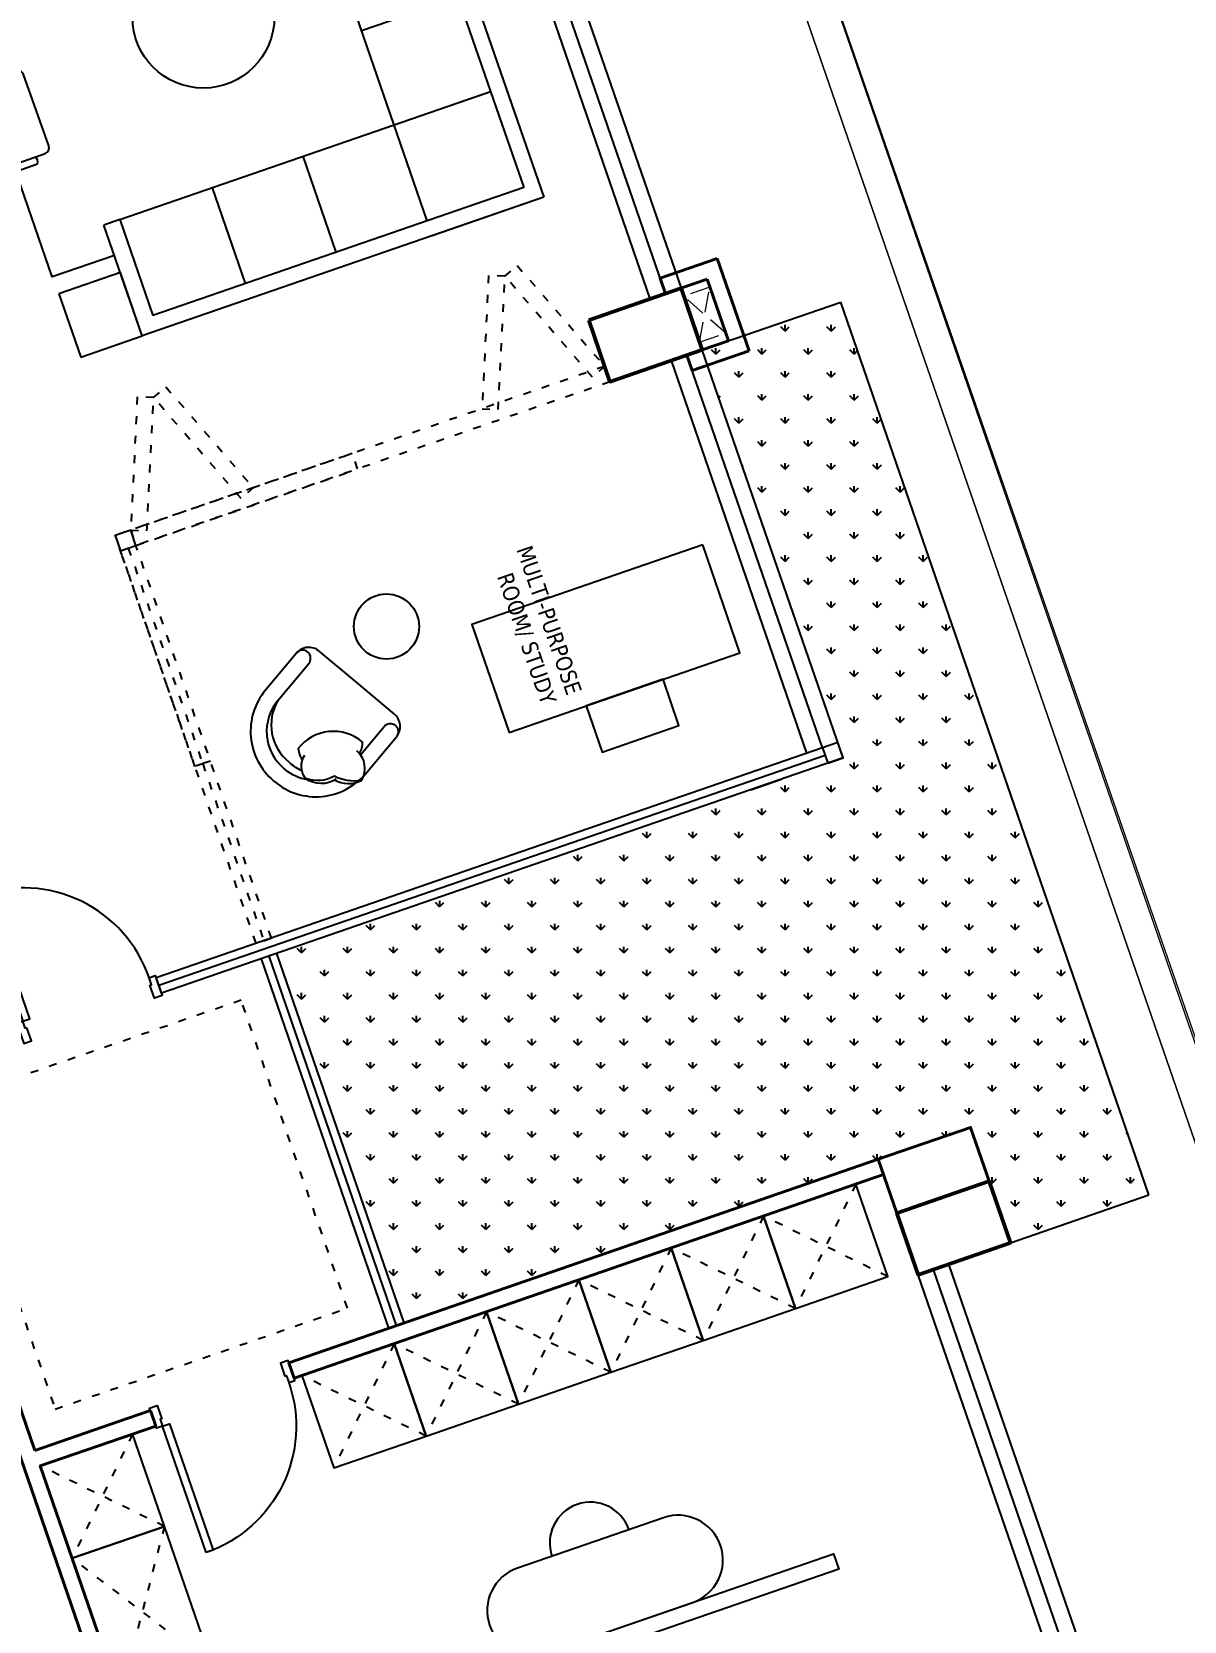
# Model space of a CAD drawing. Header units: millimetres. Extents: x -361681467 to 361175952, y -1292982 to 1550216.
# Drawn here: x -55951 to -48872, y 34813 to 44572 of the extents above; entities that cross this region are included whole.
import ezdxf

# ---------------------------------------------------------------- set-up
doc = ezdxf.new("R2010")
doc.units = ezdxf.units.MM
doc.header["$MEASUREMENT"] = 0
doc.linetypes.add('ACAD_ISO03W100', pattern=[30, 12, -18])
doc.linetypes.add('HIDDEN', pattern=[0.375, 0.25, -0.125])
for name, color, linetype, lineweight in [('00_duong_QH', 7, 'Continuous', 9), ('AUDIT_I_220808132811-11', 7, 'Continuous', 9), ('KT-Kich thuoc', 159, 'Continuous', 18), ('KT-lomo nuoc', 3, 'HIDDEN', 5), ('KT-Net cat', 1, 'Continuous', 40), ('KT-Net cot vach', 2, 'Continuous', 50)]:
    doc.layers.add(name, color=color, linetype=linetype, lineweight=lineweight)
for name, color, linetype in [('1VinaPVC-Text', 9, 'Continuous'), ('A-FURNITURE', 251, 'Continuous'), ('A-LANDSCAPE', 113, 'Continuous'), ('FURN', 251, 'Continuous'), ('IDEA - dim', 251, 'Continuous'), ('Kaka - ph', 7, 'Continuous'), ('KT-Net manh', 139, 'Continuous')]:
    doc.layers.add(name, color=color, linetype=linetype)
doc.styles.add('Tahoma', font='tahoma.ttf')

# ---------------------------------------------------------------- blocks, each defined once
blk = doc.blocks.new('*U201')
at = {"layer": 'KT-lomo nuoc', "ltscale": 500}
for p, q in [((-42.6, -297), (-168.3, 24.1)), ((-210.9, -272.8), (0, 0))]:
    blk.add_line(p, q, dxfattribs=at)
blk.add_lwpolyline([(-42.6, -297), (-210.9, -272.8), (-168.3, 24.1), (0, 0)], close=True, dxfattribs=at)
blk = doc.blocks.new('CTN TN T39')
at = {"layer": 'KT-Net cat'}
for p, q in [((-41428, 16108.7, 0), (-41777.8, 15988, 0)), ((-41428, 16108.7, 0), (-41232.2, 15541.6, 0)), ((-41777.8, 15988, 0), (-41745.1, 15893.3, 0)), ((-41489.9, 15981.6, 0), (-41650.6, 15926.1, 0)), ((-41489.9, 15981.6, 0), (-41359.4, 15603.5, 0)), ((-41232.2, 15541.6, 0), (-41581.9, 15420.8, 0)), ((-41359.4, 15603.5, 0), (-41520.1, 15548, 0)), ((-41614.6, 15515.4, 0), (-41581.9, 15420.8, 0))]:
    blk.add_line(p, q, dxfattribs=at)
at = {"layer": 'KT-lomo nuoc', "linetype": 'HIDDEN', "xscale": -0.9999999999999997, "rotation": 10.8976534755902}
blk.add_blockref('*U201', (-41634.2, 15878.6, 0), dxfattribs=at)
blk = doc.blocks.new('erwrerer')
at = {"layer": 'FURN'}
for p, q in [((2277869.8, -1630810.7, 0), (2277869.8, -1629381.2, 0)), ((2277869.8, -1629381.2, 0), (2278594.2, -1629381.2, 0)), ((2277869.8, -1630101.5, 0), (2277869.8, -1629381.2, 0)), ((2277869.8, -1629381.2, 0), (2280479.2, -1629381.2, 0)), ((2280479.2, -1629381.2, 0), (2280479.2, -1630101.5, 0)), ((2277966.8, -1630101.5, 0), (2277966.8, -1629478.2, 0)), ((2277966.8, -1629478.2, 0), (2280376, -1629478.2, 0)), ((2278594.2, -1629478.2, 0), (2278594.2, -1630545.5, 0)), ((2279185.1, -1629478.2, 0), (2279185.1, -1630101.5, 0)), ((2279776, -1630101.5, 0), (2279776, -1629478.2, 0)), ((2280376, -1630101.5, 0), (2280376, -1629478.2, 0)), ((2280376, -1630101.5, 0), (2280376, -1629478.2, 0)), ((2277869.8, -1630101.5, 0), (2277869.8, -1630101.5, 0)), ((2278594.2, -1630101.5, 0), (2277966.8, -1630101.5, 0)), ((2277966.8, -1630813.7, 0), (2277966.8, -1630101.5, 0)), ((2278612.4, -1630101.5, 0), (2277985, -1630101.5, 0)), ((2280376, -1630101.5, 0), (2278594.2, -1630101.5, 0)), ((2280376, -1630101.5, 0), (2280479.2, -1630101.5, 0)), ((2278594.2, -1630545.5, 0), (2278594.2, -1630810.7, 0)), ((2278594.2, -1630713.7, 0), (2277966.8, -1630713.7, 0)), ((2278594.2, -1630713.7, 0), (2277966.8, -1630713.7, 0)), ((2278594.2, -1630810.7, 0), (2277869.8, -1630810.7, 0)), ((2278269.8, -1630810.7, 0), (2277869.8, -1630810.7, 0))]:
    blk.add_line(p, q, dxfattribs=at)
at = {"layer": 'FURN', "elevation": 0}
blk.add_lwpolyline([(2280879.2, -1629793.4), (2280879.2, -1629381.2), (2280479.2, -1629381.2), (2280479.2, -1629793.4)], close=True, dxfattribs=at)
for points in [[(2280479.2, -1629904.4), (2280884.7, -1629904.4), (2280884.7, -1632119.5)], [(2280884.7, -1631775.5), (2280884.7, -1632119.5), (2278236.3, -1632119.5), (2278236.3, -1630810.7)], [(2280884.7, -1631043.8), (2280884.7, -1631150.8)]]:
    blk.add_lwpolyline(points, dxfattribs=at)
at = {"layer": 'FURN'}
blk.add_circle((2279485.1, -1631109.9, 0), 436.4, dxfattribs=at)
blk.add_arc((2279564.1, -1631038.7, 0), 1200, 164.28446, 164.28447, dxfattribs=at)
blk = doc.blocks.new('CH12')
for p, q in [((-312.4, -149.2), (-312.4, -572.2)), ((-267.8, -149.2), (-267.8, -639.6)), ((267.8, -639.6), (267.8, -149.2)), ((312.4, -572.2), (312.4, -149.2)), ((-232.1, -675.3), (232.1, -675.3))]:
    blk.add_line(p, q)
for centre, radius, start, end in [((-273.7, -77.2), 13.4, 116.25059, 296.25059), ((-252.9, -119.2), 33.5, 116.25059, 296.25059), ((0, -632.1), 632.1, 63.74941, 116.25059), ((0, -632.1), 605.4, 63.74941, 116.25059), ((0, -632.1), 538.4, 63.74941, 116.25059), ((252.9, -119.2), 33.5, 243.74941, 63.74941), ((273.7, -77.2), 13.4, 243.74941, 63.74941), ((-267.8, -149.2), 44.6, 111.93914, 180), ((267.8, -149.2), 44.6, 0, 68.06086), ((-290.1, -549.9), 31.6, 225, 315), ((290.1, -549.9), 31.6, 225, 315), ((-232.1, -639.6), 35.7, 180, 270), ((232.1, -639.6), 35.7, 270, 0)]:
    blk.add_arc(centre, radius, start, end)
blk = doc.blocks.new('single sofa')
at = {"extrusion": (-2.10027e-07, -3.28783e-06, 1), "elevation": -0.8}
for points in [[(-7625.1, 20541.9), (-7344.6, 20432.2, -0.414214), (-7288.6, 20304.2), (-7396.6, 20028.3, -0.414214), (-7908.4, 19804.3), (-7913, 19806.1), (-7917.6, 19807.9, -0.414214), (-8141.6, 20319.8), (-8033.6, 20595.7, -0.414214), (-7905.7, 20651.7), (-7625.1, 20541.9)], [(-8024.4, 20348.3), (-7941.7, 20559.7, 0.414214), (-7969.7, 20623.7), (-7969.7, 20623.7, 0.414214), (-8033.6, 20595.7)], [(-7990.1, 20340.6, 0.356772), (-8167.3, 20276.3, 0.249542), (-8085.2, 20134, -9.61688)], [(-8014.4, 20346.9, -0.165541), (-7962.2, 20396.5, -0.425989), (-7807, 20032, -0.121523), (-7882.5, 20019.7, 7.115464)], [(-7488.6, 20064.3), (-7380.6, 20340.2, -0.414214), (-7316.6, 20368.2), (-7316.6, 20368.2, -0.414214), (-7288.6, 20304.2)], [(-8167.3, 20276.3, 0.14773), (-8063.8, 20144.7, 0.213343), (-7990.5, 19982.3, 0.178662)], [(-8084.8, 20145.6, 0.306663), (-7990.5, 19982.3, 0.30633), (-7861.8, 20047.4, -0.872847)], [(-7488.5, 20064.3, -0.414214), (-7872.4, 19896.3), (-7877, 19898.1)], [(-7488.5, 20064.3, -0.372719), (-7854.4, 19942.3), (-7859, 19944.1)], [(-8004.4, 19989.9, 0.130591), (-7881.6, 19899.9), (-7877, 19898.1)], [(-7938.2, 19986.5, 0.072384), (-7863.6, 19945.9), (-7859, 19944.1)]]:
    blk.add_lwpolyline(points, format="xyb", dxfattribs=at)
blk = doc.blocks.new('d900n')
for points in [[(20, -50), (20, -40), (65, -40), (65, 0), (-65, 0), (-65, -50)], [(885, -40), (65, -40), (65, -85), (885, -85)], [(20, -850), (20, -860), (65, -860), (65, -900), (-65, -900), (-65, -850)]]:
    blk.add_lwpolyline(points, close=True)
blk.add_arc((65, -40), 820, 270, 0)
blk = doc.blocks.new('SP4')
at = {"layer": 'A-LANDSCAPE'}
h = blk.add_hatch(dxfattribs=at)
h.set_pattern_fill('GRASS', color=256, scale=200, angle=-19.04714)
h.set_pattern_definition([(70.95286, (54586.44, -45600.43), (-87.5263, 179.83088), [37.5, -245.3427]), (25.95286, (54586.44, -45600.43), (-87.5263, 179.8309), [37.5, -162.5]), (115.95286, (54586.44, -45600.43), (-179.8309, -87.5263), [37.5, -162.5])])
h.paths.add_polyline_path([(19500, 6550), (19500, 6200), (19500, 5800), (20400, 5800), (20400, 11600), (19500, 11600), (19500, 8950), (15820, 8950), (15820, 6550), (18900, 6550)])
at = {"layer": 'A-FURNITURE', "elevation": -1.2}
for points in [[(19112, 10467.2), (17612, 10467.2), (17612, 9767.2), (19112, 9767.2)], [(18112, 9767.2), (18112, 9467.2), (18612, 9467.2), (18612, 9767.2)]]:
    blk.add_lwpolyline(points, close=True, dxfattribs=at)
at = {"layer": 'A-FURNITURE'}
blk.add_lwpolyline([(17210, 4625), (17210, 4625, 0.414214), (16935, 4900), (15985, 4900, 0.414214), (15710, 4625), (15710, 4625, 0.414214), (15985, 4350), (16935, 4350, 0.414214)], format="xyb", close=True, dxfattribs=at)
blk.add_lwpolyline([(15120, 4350), (17850, 4350), (17850, 4250), (15120, 4250)], close=True, dxfattribs=at)
blk.add_circle((17111.8, 10627.6, -0.4), 200, dxfattribs=at)
blk.add_arc((16460, 4900), 250, 0, 180, dxfattribs=at)
at = {"layer": 'IDEA - dim'}
for p, q in [((19300, 12000), (19300, 17251.7)), ((19400, 12000), (19400, 17251.7)), ((19500, 17251.7), (19500, 12000)), ((19300, 9050), (19300, 11600)), ((19400, 9050), (19400, 11600)), ((19500, 8950), (19500, 11600)), ((19500, 11600), (20400, 11600)), ((20400, 5800), (20400, 11600)), ((19400, 9050), (15070, 9050)), ((15070, 8950), (15070, 9050)), ((19400, 9000), (15070, 9000)), ((19500, 8950), (15070, 8950)), ((15720, 6550), (15720, 8950)), ((15770, 6550), (15770, 8950)), ((15820, 6550), (15820, 8950)), ((18900, 8950), (19100, 8950)), ((18900, 400), (18900, 5800)), ((19000, 400), (19000, 5800)), ((19100, 400), (19100, 5800)), ((19500, 5800), (20400, 5800))]:
    blk.add_line(p, q, dxfattribs=at)
for points in [[(15820, 11600), (15820, 11700), (15720, 11700), (15720, 11600)], [(19400, 9050), (19400, 8950), (19500, 8950), (19500, 9050)], [(14020, 6450), (13420, 6450), (13420, 5850), (14020, 5850)], [(15720, 6450), (15120, 6450), (15120, 5850), (15720, 5850)], [(16320, 6450), (15720, 6450), (15720, 5850), (16320, 5850)], [(16920, 6450), (16320, 6450), (16320, 5850), (16920, 5850)], [(17520, 6450), (16920, 6450), (16920, 5850), (17520, 5850)], [(18120, 6450), (17520, 6450), (17520, 5850), (18120, 5850)], [(18720, 6450), (18120, 6450), (18120, 5850), (18720, 5850)], [(14020, 5850), (13420, 5850), (13420, 4950), (14020, 4950)]]:
    blk.add_lwpolyline(points, close=True, dxfattribs=at)
at = {"layer": 'KT-Net cat'}
for p, q in [((13420, 7050), (13420, 6550)), ((14020, 6550), (13420, 6550)), ((14170, 6550), (14020, 6550)), ((14170, 6550), (14170, 6450)), ((18900, 6550), (15070, 6550)), ((15070, 6550), (15070, 6450)), ((18900, 6450), (15070, 6450))]:
    blk.add_line(p, q, dxfattribs=at)
for points in [[(13320, 4350), (13320, 6950), (12060, 6950)], [(14170, 6450), (13420, 6450), (13420, 4350)]]:
    blk.add_lwpolyline(points, dxfattribs=at)
blk.add_lwpolyline([(19500, 6200), (19500, 6550), (18900, 6550), (18900, 6200)], close=True, dxfattribs=at)
at = {"layer": 'KT-Net cot vach'}
for points in [[(18900, 12000), (18900, 11600), (19500, 11600), (19500, 12000)], [(18900, 6200), (18900, 5800), (19500, 5800), (19500, 6200)]]:
    blk.add_lwpolyline(points, close=True, dxfattribs=at)
at = {"layer": 'KT-Net manh', "linetype": 'ACAD_ISO03W100', "ltscale": 4}
for p, q in [((18900, 11700), (15720, 11700)), ((15720, 9050), (15720, 11700)), ((18900, 11600), (15820, 11600)), ((15820, 9050), (15820, 11600)), ((14020, 6450), (13420, 5850)), ((14020, 5850), (13420, 6450)), ((15720, 6450), (15120, 5850)), ((15720, 5850), (15120, 6450)), ((16320, 6450), (15720, 5850)), ((16320, 5850), (15720, 6450)), ((16920, 6450), (16320, 5850)), ((16920, 5850), (16320, 6450)), ((17520, 6450), (16920, 5850)), ((17520, 5850), (16920, 6450)), ((18120, 6450), (17520, 5850)), ((18120, 5850), (17520, 6450)), ((18720, 6450), (18120, 5850)), ((18720, 5850), (18120, 6450)), ((14020, 5850), (13420, 4950)), ((14020, 4950), (13420, 5850))]:
    blk.add_line(p, q, dxfattribs=at)
for points in [[(16218.5, 12423.6), (16125.7, 12460.9), (15820, 11700), (15912.8, 11662.7)], [(16218.5, 12423.6), (16311.3, 12460.9), (16616.9, 11700), (16524.1, 11662.7)], [(18501.5, 12423.6), (18408.7, 12460.9), (18103.1, 11700), (18195.9, 11662.7)], [(18501.5, 12423.6), (18594.3, 12460.9), (18900, 11700), (18807.2, 11662.7)], [(17260, 11600), (17260, 11700), (15820, 11700), (15820, 11600)], [(15720, 10200), (15720, 11600), (15770, 11600), (15770, 10200)], [(15770, 10200), (15770, 9050), (15820, 9050), (15820, 10200)], [(15520, 6750), (15520, 8750), (13620, 8750), (13620, 6750)]]:
    blk.add_lwpolyline(points, close=True, dxfattribs=at)
at = {"layer": 'A-FURNITURE', "extrusion": (-4.19426e-06, 3.70807e-08, 1)}
for name, p, rotation in [('erwrerer', (2296757, -1616575.3, -1.4), 180.00005765546), ('CH12', (15437.6, 14320.6, -0.1), 90.45099250800695)]:
    blk.add_blockref(name, p, dxfattribs=dict(at, rotation=rotation))
at = {"layer": 'A-FURNITURE', "xscale": -0.9999999999999996, "rotation": 279.6835698481086}
blk.add_blockref('single sofa', (-4704.7, 14423.1, -0.4), dxfattribs=at)
at = {"layer": 'IDEA - dim', "extrusion": (0, 0, -1), "xscale": -1, "zscale": -1, "rotation": 269.9999950343951}
blk.add_blockref('d900n', (-14170, 9000), dxfattribs=at)
at = {"layer": 'IDEA - dim', "extrusion": (0, 0, -1), "zscale": -1, "rotation": 270.0000049655958}
blk.add_blockref('d900n', (-14170, 6500), dxfattribs=at)
at = {"layer": '1VinaPVC-Text', "extrusion": (3.17058e-06, 8.95177e-07, 1), "insert": (17980.1, 11364, 0), "char_height": 100, "attachment_point": 4, "text_direction": (0, -1, 1e-06), "style": 'Tahoma'}
blk.add_mtext_dynamic_manual_height_columns('\\pi547.89305;MULTI-PURPOSE\\P\\pi665.82455;ROOM/ STUDY', width=1557.765, gutter_width=6000, heights=[0], dxfattribs=at)

msp = doc.modelspace()

# ---------------------------------------------------------------- linework, layer by layer
at = {"layer": '00_duong_QH', "color": 251, "extrusion": (7.52316e-37, 3.29453e-06, 1), "elevation": -0.7}
for points in [[(-73995.4, 47058.4), (-74402.9, 48238.6), (-74743.3, 49264.2, -0.572135), (-70356.3, 55577), (-70356.3, 55577), (-55283.7, 51221.9, -0.260044), (-52353, 48619), (-48213, 36692.5), (-46490.6, 31673.7, -0.085159), (-46189.3, 29842.7), (-46199.4, 28170.4), (-43263.5, 28170.4, -0.485333), (-42963.5, 28570.4), (-14846.4, 28570.4, -0.332565), (-9646.5, 23917.1), (-8080.4, 16402), (-8041.4, 16200.2), (-7198.6, 12371.4, -0.474364), (-12357.6, 6070.4), (-45142.5, 6070.4), (-57495, 6070.4, -0.321044), (-62697.4, 9785.7), (-71022.3, 33863.9, 0.410943), (-71669.2, 34182.9)], [(-74274, 48517.7), (-74557.5, 49338.9, -0.568504), (-70391.7, 55379.1), (-55333, 51027.9, -0.260447), (-52542.1, 48553.7), (-48414.3, 36622.8), (-46679.6, 31608.3, -0.085159), (-46389.3, 29843.9), (-46399.4, 28170.4)], [(-7605.7, 12428.3, -0.462261), (-12359, 6670.4), (-57540.4, 6680.2, -0.32003), (-62128.4, 9976.3), (-70455.2, 34060, 0.414195), (-71870.6, 34748.2, 0.414195)]]:
    msp.add_lwpolyline(points, format="xyb", dxfattribs=at)
at = {"layer": 'AUDIT_I_220808132811-11', "elevation": 0}
for points in [[(-46199.4, 28170.4), (-46189.3, 29842.7, 0.085159), (-46490.6, 31673.7), (-48225.3, 36688.2), (-52353, 48619, 0.260045), (-55283.7, 51221.9), (-70356.3, 55577, 0.572135), (-74743.3, 49264.2), (-74460.4, 48444.2)], [(-46399.4, 28170.4), (-46389.3, 29843.9, 0.085159), (-46679.6, 31608.3), (-48414.3, 36622.8), (-52542, 48553.4, 0.260467), (-55333, 51027.9), (-70391.7, 55379.1, 0.571317), (-74557.5, 49338.9), (-74274.2, 48517.8)]]:
    msp.add_lwpolyline(points, format="xyb", dxfattribs=at)

# ---------------------------------------------------------------- block references
at = {"layer": 'KT-Kich thuoc', "color": 2}
msp.add_blockref('CTN TN T39', (-10313, 27070.4, 0), dxfattribs=at)

# ---------------------------------------------------------------- next in the draw order: block references
at = {"layer": 'Kaka - ph', "rotation": 19.04713796592207}
msp.add_blockref('SP4', (-66479.4, 25289.8, 0), dxfattribs=at)

doc.saveas('drawing.dxf')
